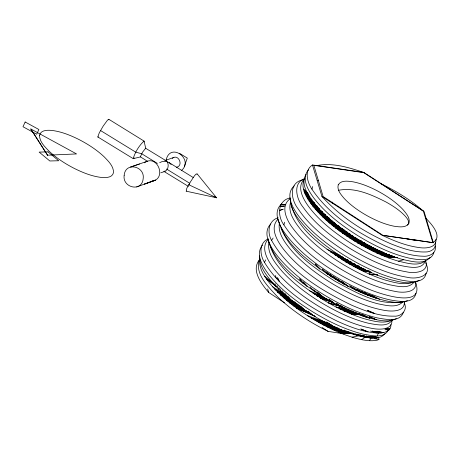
<?xml version="1.0" encoding="UTF-8"?>
<svg xmlns="http://www.w3.org/2000/svg" width="460" height="460" viewBox="0 0 460 460"><rect width="100%" height="100%" fill="white"/><g stroke="black" fill="none" stroke-linecap="round" stroke-linejoin="round"><path stroke-width="0.69" d="M140.777 156.676L140.317 156.871L142.554 152.179L145.665 148.206L145.659 148.775M426.155 273.171C424.229 284.349 408.94 281.462 400.953 280.042C381.012 275.632 362.457 266.432 345.103 255.875C327.756 244.933 310.994 232.265 298.494 215.826C292.514 207.862 284.884 194.206 294.227 185.863M290.277 198.03C290.024 209.536 298.224 219.029 305.331 227.228C316.997 239.769 330.866 250.09 345.425 259.037C359.674 267.639 374.773 275.068 390.793 279.732C399.82 281.848 410.389 285.171 419.089 280.358M416.001 293.221C413.632 304.497 398.182 301.323 389.976 299.885C369.639 295.308 350.71 285.907 333.005 275.097C315.376 263.925 298.327 251.016 285.66 234.226C279.577 226.142 272.004 212.048 281.784 203.809M259.664 255.869C259.175 267.502 267.657 277.07 274.85 285.286C286.948 298.08 301.323 308.539 316.445 317.475C330.539 325.599 345.437 332.701 361.324 336.49C368.805 337.715 379.5 340.705 384.934 333.609M433.866 252.413C431.313 262.608 417.295 259.561 409.693 258.25C391.172 254.012 373.917 245.462 357.765 235.635C341.567 225.417 325.95 213.618 314.111 198.409C308.43 190.779 300.8 178.572 308.482 169.82M108.853 119.864L108.617 119.266L107.421 120.273L103.161 126.12L99.279 132.848L97.796 136.948L133.187 158.625L134.309 157.929M197.006 174.19C195.851 172.316 191.619 180.567 190.589 181.619C189.882 183.511 184.816 189.997 186.605 191.038M259.716 259.382C258.738 270.256 266.518 279.467 273.079 287.264C284.361 299.678 297.93 309.822 312.179 318.579C325.967 326.876 340.59 334.069 356.155 338.359C361.462 339.75 366.925 340.854 372.445 340.733C374.538 340.273 380.564 340.992 378.614 337.364M403.42 312.208C400.171 322.719 385.647 319.315 377.528 317.946C357.909 313.427 339.629 304.353 322.512 293.934C305.296 283.084 288.702 270.532 276.155 254.34C270.101 246.261 262.079 233.007 270.698 223.974M425.419 260.757C422.148 270.583 408.445 266.944 400.832 265.598C382.812 261.154 366.034 252.684 350.347 242.926C334.799 232.915 319.798 221.386 308.597 206.511C303.169 199.128 296.297 186.886 304.405 178.957M166.152 159.919C170.349 141.732 194.298 159.396 181.47 170.545M144.02 141.898L144.032 141.076L108.813 119.289M279.421 222.812C277.466 233.967 285.74 243.685 292.376 251.677C303.974 264.511 317.998 274.942 332.729 283.912C346.886 292.341 361.899 299.661 377.907 303.807C385.791 305.25 396.503 308.562 402.839 301.869M268.904 242.132C266.88 253.552 275.5 263.442 282.325 271.567C294.285 284.608 308.706 295.176 323.857 304.204C338.094 312.478 353.176 319.7 369.282 323.443C376.562 324.593 387.728 327.566 392.334 319.815L391.747 320.24M388.355 329.941C383.922 339.135 370.863 335.409 362.957 334.075C345.04 329.636 328.302 321.339 312.61 311.765C296.407 301.587 280.853 289.771 268.881 274.7C263.103 266.909 255.277 255.225 261.953 245.772M435.045 245.996C437.218 253.155 428.869 256.898 422.976 256.208C409.906 255.921 397.423 251.154 385.537 246.088C357.478 232.84 329.544 215.412 311.949 189.204L312.708 186.53M415.604 282.543C425.552 310.161 377.551 293.02 367.73 288.702C335.65 274.327 303.468 254.857 283.877 224.848L284.665 222.226M377.407 335.829L378.413 332.488M184.38 166.278L187.306 158.096L179.446 153.278M290.599 202.193C287.333 212.928 295.492 222.985 301.754 230.851C313.237 244.059 327.376 254.696 342.194 263.879C356.885 272.751 372.508 280.456 389.206 284.711C397.02 286.091 408.095 289.466 414 282.256M390.942 324.553C391.425 332.292 381.685 333.632 375.9 332.942C362.33 331.809 349.456 326.703 337.163 321.12C309.327 307.199 281.037 289.541 264.488 262.384L265.673 259.883M304.238 178.986C300 188.68 307.291 198.691 312.898 206.149C323.731 219.449 337.473 230.075 351.825 239.327C366.367 248.48 381.88 256.364 398.435 261.176C407.048 263.039 418.071 266.858 425.753 260.676M369.564 340.693L371.231 337.565M259.618 259.009C254.087 273.683 268.41 286.85 277.42 296.637C292.29 310.851 309.66 322.31 328.078 331.372L344.051 333.891M430.025 257.468C423.447 265.224 411.372 261.182 402.879 259.549C385.319 254.748 368.914 246.422 353.55 236.773C338.508 227.044 324.041 215.867 312.938 201.67C307.527 194.258 300.42 183.58 306.038 174.455M304.445 178.612L304.669 178.25M404.127 302.766C408.256 309.919 401.149 317.009 393.817 316.141C379.224 316.434 365.251 310.937 352.021 305.348C321.068 290.386 288.932 271.181 271.595 240.419L273.09 238.027M262.252 245.427L262.562 245.094M259.549 259.647C250.734 270.267 261.539 283.9 268.605 292.399L284.458 302.784M268.473 239.01C259.733 247.825 268.025 260.987 274.051 268.835C286.385 284.343 302.519 296.372 319.309 306.676C335.61 316.296 353.004 324.841 371.743 328.336C378.655 329.803 392.886 330.412 391.92 319.941M278.208 219.012C269.152 227.671 277.299 241.12 283.354 249.021C296.004 265.121 312.708 277.535 330.05 288.167C346.696 297.953 364.452 306.647 383.571 310.201C390.672 311.673 405.191 312.38 404.374 301.674M172.253 158.389C178.244 153.105 184.103 165.974 176.341 167.279M189.692 183.948L188.755 184.736L216.516 197.754L196.96 173.621M144.388 162.811C157.481 153.283 167.48 179.492 151.489 181.292M159.672 162.673C163.036 160.477 168.049 161.052 170.792 164.013M426.075 218.391C431.049 223.698 443.474 236.699 432.843 242.604L423.372 211.117L363.181 172.299L312.466 164.962C303.928 170.349 307.263 182.304 311.949 189.204M407.468 225.124C410.797 222.628 407.094 218.27 405.179 216.085C399.728 210.255 392.926 205.884 386.009 201.998C371.542 194.706 355.045 187.042 338.479 190.285M290.496 198.547C279.651 205.614 286.661 220.351 292.801 228.2C305.17 244.72 321.977 257.33 339.342 268.186C356.598 278.513 375.061 287.672 394.985 291.358C402.31 293.101 417.668 293.089 415.667 281.853M396.319 318.619C387.809 323.07 377.66 319.987 368.897 317.935C353.418 313.496 338.813 306.412 324.99 298.224C303.048 283.653 275.022 266.311 268.123 239.125M361.508 339.624L365.717 336.956M98.342 136.89L97.853 137.028M268.099 238.987C258.721 242.96 259.848 255.173 264.488 262.384M391.425 320.419C382.875 323.995 373.273 321.057 364.734 318.878C350.566 314.611 337.163 308.091 324.455 300.564C303.071 286.563 278.392 270.871 269.951 245.398M407.433 300.667C398.256 304.44 387.987 301.334 378.833 298.994C363.377 294.342 348.766 287.195 334.943 278.921C313.093 264.276 285.154 246.893 278.334 219.719M412.93 282.216C403.995 285.533 394.209 282.48 385.411 280.123C371.099 275.661 357.564 268.973 344.747 261.257C323.777 247.215 299.029 231.57 291.479 206.034M304.865 178.503C292.203 183.017 296.504 199.186 303.065 207.138C315.192 224.445 332.476 237.383 350.175 248.549C367.655 259.026 386.388 268.398 406.646 271.86C414.368 273.729 430.209 272.274 425.488 260.389M317.584 180.619L318.544 180.216M278.156 217.741C268.329 220.489 266.95 232.679 271.595 240.419M164.019 171.356C168.647 171.235 169.464 163.07 166.302 160.885L145.573 148.223M165.232 171.281L160.73 172.845M136.672 186.961L155.422 180.061L144.463 184.109L153.358 180.97M173.88 157.412L165.105 160.505M139.593 163.967L130.669 166.997L147.418 161.213M401.241 301.978C377.735 305.768 355.35 292.025 335.328 281.462C314.168 267.846 290.829 252.442 281.066 228.2M289.944 197.972C277.317 200.623 277.374 216.321 283.877 224.848M283.366 209.162L279.415 210.456L282.699 209.38M302.657 179.814C288.495 182.942 290.984 199.577 297.839 208.432C310.063 226.837 328.17 240.413 346.564 252.189C365.349 263.557 385.537 273.763 407.416 277.311C415.966 279.496 432.187 276.696 426.282 264.264M398.435 261.176L403.805 259.676M303.226 179.647L303.813 179.486M315.87 165.795C331.804 162.236 348.122 167.239 363.181 172.299M133.561 158.568L140.472 156.906L147.654 161.374M352.072 337.18L359.536 335.61M164.916 160.603L166.302 160.885M284.97 205.942L280.054 206.592L284.205 206.057M285.798 204.579L280.778 204.873L285.695 204.602M47.541 155.192L76.544 153.933L30.803 128.961L47.529 155.187L30.803 128.961M397.175 257.496L388.067 257.738L397.244 257.479M418.945 240.35L413.068 239.999L407.485 238.941M351.331 333.534L341.573 333.437L351.612 333.58M394.352 256.623L384.41 256.306L394.346 256.645M384.87 329.705L389.068 329.929M349.082 332.643L337.904 331.913L349.134 332.689M392.058 255.697L380.684 254.742L392.121 255.731M356.925 313.53L347.691 312.57L357.443 313.593M377.614 274.936L369.07 273.976L377.545 274.925M346.725 331.689L334.167 330.263L346.857 331.758M389.66 254.713L376.895 253.046L389.476 254.725M312.466 164.962L321.937 196.454L382.128 235.273L432.843 242.604M353.803 312.328L343.879 310.856L353.671 312.323M344.27 330.671L330.384 328.492L344.482 330.763M374.21 338.646L379.178 339.428M386.457 253.54L373.06 251.229L386.348 253.558M351.998 311.276L340.026 309.016L351.911 311.282M371.162 272.297L361.353 270.382L371.105 272.297M340.342 329.308L326.56 326.6L342.022 329.699M383.876 252.385L369.196 249.297L383.83 252.425M186.11 191.17L216.516 197.754M377.769 331.401L383.26 332.62L377.05 331.211M348.703 309.896L336.139 307.067L348.68 309.919M338.796 328.336L322.719 324.599L338.778 328.405M379.822 250.815L365.315 247.25L380.541 251.045M375.009 331.309L381.236 332.896L375.101 331.298M370.57 336.3L376.746 337.91L370.541 336.26M364.504 269.232L353.527 266.317L365.246 269.451M334.725 326.715L318.878 322.494L335.472 326.985M377.775 249.659L361.433 245.105L377.884 249.74M372.905 331.275L378.994 333.017L372.128 331.01M340.578 306.406L328.342 302.829L340.67 306.458M368.448 336.248L374.641 338.06L368.546 336.243M349.611 264.126L361.778 267.749M331.298 325.134L315.042 320.286L332.793 325.657M373.991 247.946L357.564 242.857L373.808 247.94M370.455 331.045L376.544 332.977M366.304 336.105L372.335 338.054L366.229 336.047M359.283 266.294L345.713 261.838L359.174 266.282M328.883 323.788L311.23 317.998L328.71 323.811M370.49 246.209L353.728 240.522L371.387 246.577M333.31 302.68L320.603 298.212L333.241 302.691M363.837 335.783L369.851 337.899L363.21 335.53M355.143 264.212L341.849 259.469L354.666 264.069M307.458 315.623L325.628 322.19M368 244.749L349.933 238.107L367.919 244.783M360.542 335.064L367.178 337.582L359.91 334.788M364.82 242.972L346.202 235.623L364.786 243.029M361.428 329.222L368.058 331.873L360.738 328.9M326.957 298.937L313.047 293.279L326.951 298.971M357.771 334.443L364.331 337.111L357.121 334.144M369.368 271.964L370.559 272.452M361.646 241.126L342.539 233.076L361.652 241.201M309.373 290.708L323.173 296.723M343.614 257.611L330.596 251.907L343.654 257.657M314.669 316.043L296.522 308.091L315.341 316.417M354.844 333.649L361.324 336.49M367.281 310.327L374.377 313.455L367.183 310.235M356.529 238.332L338.962 230.471L357.224 238.711M309.983 313.335L293.049 305.474L311.627 314.18M351.659 332.683L358.173 335.708M327.008 249.274L339.917 255.294M352.774 236.003L335.495 227.821L353.493 236.417M380.311 183.39C395.709 190.82 410.544 199.743 423.372 211.117M382.128 235.273C393.886 240.879 406.186 245.847 419.181 247.566C425.31 248.601 436.73 248.066 435.999 239.349M362.658 314.749L369.754 318.171L362.118 314.462M308.223 311.903L289.685 302.818L308.93 312.34M347.852 331.332L354.884 334.782M350.048 234.077L332.137 225.136L350.457 234.358M372.065 295.372L379.724 299.253M359.346 313.645L366.281 317.17L358.656 313.266M303.657 309.016L286.442 300.133L304.048 309.304M344.459 330.084L351.469 333.701M347.651 232.271L328.906 222.427L345.897 231.42M368.552 294.158L376.119 298.16L368.621 294.158M355.097 311.932L362.681 316.009M300.731 306.866L283.331 297.424L300.834 307.004M344.413 229.954L325.818 219.702L342.671 229.063M364.895 292.744L372.404 296.913L364.337 292.399M352.141 310.874L358.967 314.703M297.591 304.514L280.376 294.71L297.695 304.652M339.417 226.527L322.885 216.965L339.543 226.671M361.157 291.197L368.575 295.516L360.605 290.841M347.743 308.861L355.154 313.248M293.94 301.76L277.57 291.996L293.434 301.536M335.472 223.537L320.114 214.233L335.3 223.502M357.351 289.518L364.659 293.969L356.81 289.144M100.521 130.525L135.832 152.197L141.645 153.72L157.412 163.421M164.042 171.482L188.376 186.363M214.849 196.73L216.683 197.857M166.508 169.01L189.554 183.183M344.649 307.579L351.262 311.65M169.148 162.633L193.482 177.681M288.897 298.011L274.936 289.282L289.317 298.344M330.763 219.914L317.521 211.514L333 221.404M353.441 287.638L360.669 292.284M340.693 305.659L347.306 309.919L340.17 305.291M326.979 322.316L333.005 326.226L326.479 321.954M322.075 327.44L328.078 331.372M272.487 286.591L285.608 295.251M329.803 218.569L315.111 208.811L329.308 218.31M350.077 286.097L356.609 290.467L349.554 285.712M336.852 303.703L343.286 308.056L336.197 303.238M325.703 215.056L312.898 206.149L325.185 214.757M322.943 212.313L310.885 203.521L322.414 211.985M342.05 281.808L348.381 286.436L341.55 281.422M329.446 299.713L335.162 303.962L328.831 299.23M276.04 286.074L266.3 278.726L276.431 286.425M319.234 208.708L309.085 200.945L319.257 208.782M338.583 279.904L344.235 284.245L337.508 279.019M264.649 276.195L273.625 283.36M333.977 276.983L340.095 281.94L333.414 276.489M308.062 311.173L313.53 315.738M330.027 274.465L335.972 279.536L329.492 273.97M317.653 292.393L322.972 297.005L317.107 291.899M326.554 272.239L331.884 277.046L326.048 271.745M313.72 289.668L318.97 294.503M300.662 306.021L305.877 310.885M309.839 196.719L304.129 191.308L309.781 196.708M322.73 269.577L327.842 274.465L322.259 269.083M310 287.011L315.019 291.922M297.654 303.899L302.134 308.349M307.93 193.602L303.479 189.106L308.47 194.189M294.532 301.605L298.471 305.756M315.646 264.368L319.976 269.094L315.249 263.885M303.542 282.29L307.355 286.563L303.128 281.813M321.937 196.454C340.992 217.499 365.608 233.059 391.604 244.116C402.316 248.296 413.574 252.304 425.235 251.971C430.635 252.31 437.31 248.262 435.373 242.098M299.673 278.944L303.669 283.803L299.632 278.892M287.897 296.01L291.439 300.42M170.873 164.111L171.097 164.427M284.763 293.141L288.092 297.7M133.193 158.631C135.05 152.254 139.121 145.492 144.032 141.076L145.745 148.344M282.187 290.829L284.878 294.952M279.381 287.931L281.813 292.186M277.512 277.874L279.404 281.606L277.501 277.805M277.081 285.66L278.898 289.42M425.638 262.781L426.086 263.775M275.316 275.517L276.644 278.754M274.902 283.429L276.155 286.661M332.931 203.653L332.39 202.107M267.68 288.96L268.605 292.399M269.715 243.84L269.779 244.352M291.41 205.522L291.295 204.021M39.577 135.246C39.399 141.726 44.735 146.665 48.869 150.995C56.413 158.085 65.182 163.76 74.376 168.464C82.817 172.638 91.735 176.261 101.148 177.416C105.449 177.847 112.332 177.962 113.511 172.615C113.689 166.14 108.359 161.195 104.219 156.866C96.68 149.776 87.906 144.101 78.718 139.397C70.271 135.223 61.358 131.6 51.94 130.445C47.644 130.013 40.756 129.904 39.577 135.246M124.165 175.329C122.216 187.829 142.025 192.452 143.175 178.624C145.124 166.129 125.315 161.506 124.165 175.329M338.221 184.839C336.777 190.135 341.142 194.804 344.27 198.542C351.193 205.873 359.634 211.594 368.425 216.447C376.504 220.754 385.031 224.422 394.042 226.211C398.895 226.872 405.979 228.229 408.974 223.203C410.412 217.908 406.048 213.244 402.925 209.501C395.997 202.176 387.556 196.454 378.764 191.601C370.691 187.289 362.164 183.626 353.148 181.838C348.3 181.177 341.216 179.82 338.221 184.839M25.151 121.992L23 126.741L36.719 134.239L38.87 129.49L25.151 121.992M48.035 151.875L39.152 152.105L49.824 160.977L58.707 160.753L48.035 151.875M389.913 328.883L385.704 328.894L389.913 328.883M359.248 314.577L351.44 314.157L359.254 314.582M364.32 172.747L313.841 165.278L323.115 196.552L382.869 235.302L433.349 242.771L424.074 211.491L364.32 172.747M378.637 337.611L373.037 336.335L378.637 337.611M369.943 271.302L357.449 268.404L369.938 271.32M330.13 300.846L316.796 295.78L330.096 300.863M351.279 262.108L338.031 257.013L351.262 262.131M348.743 260.446L334.276 254.495L348.76 260.486M376.274 319.706L369.075 316.606L376.274 319.706M317.423 206.402L307.504 198.427L317.423 206.459M314.899 203.383L306.147 195.971L314.87 203.412M311.891 199.743L305.02 193.597L311.857 199.755"/></g></svg>
